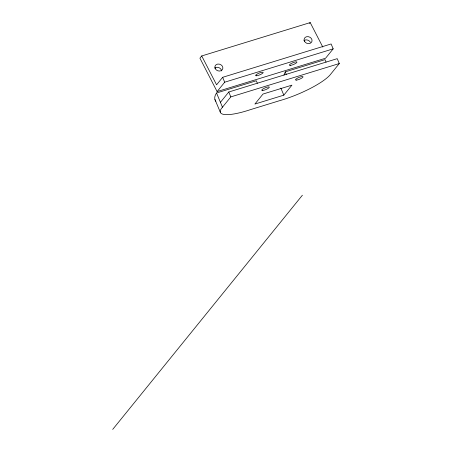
<?xml version="1.0" encoding="UTF-8"?>
<svg xmlns="http://www.w3.org/2000/svg" width="452" height="452" viewBox="0 0 452 452"><rect width="100%" height="100%" fill="white"/><g stroke="black" fill="none" stroke-linecap="round" stroke-linejoin="round"><path stroke-width="0.68" d="M283.952 75.122L285.246 71.868L325.022 59.636L326.056 62.122M201.728 55.952L199.92 58.189L217.101 91.575L325.581 58.223L333.169 48.856L331.13 43.957L222.65 77.309L216.581 84.806L201.728 55.952L310.213 22.6L322.801 47.059M217.101 91.575L224.689 82.207L333.169 48.856M220.423 102.31L228.768 92.005L337.248 58.653L339.288 63.551L330.943 73.857A41.262 9.424 -22.6 0 1 307.433 89.903L302.478 92.236A41.262 9.424 -22.6 0 1 279.263 100.779L250.335 109.678A41.262 9.424 -22.6 0 1 222.463 107.209L216.542 92.988L256.318 80.761L257.352 83.247M222.463 107.209L230.808 96.903L339.288 63.551M309.484 23.493L310.213 22.6M283.816 95.163L291.924 85.151L262.996 94.044L254.888 104.056L283.816 95.163L280.884 88.117M112.712 429.4L302.388 195.213M214.943 99.513L220.277 112.119M285.246 71.868L286.28 74.354M222.65 77.309L224.689 82.207M228.768 92.005L230.808 96.903M214.723 68.054A4.091 3.418 21.6 0 1 218.921 67.659A4.091 3.418 21.6 0 1 221.565 70.907M303.919 40.629A4.091 3.418 21.6 0 1 310.388 42.273M215.847 101.248A41.629 14.317 -19.2 0 1 216.542 92.988M304.45 41.239A4.091 3.418 21.6 0 0 311.36 42.465A4.091 3.418 21.6 0 0 308.383 36.685A4.091 3.418 21.6 0 0 304.45 41.239M215.254 68.664A4.091 3.418 21.6 0 0 222.164 69.89A4.091 3.418 21.6 0 0 219.192 64.105A4.091 3.418 21.6 0 0 215.254 68.664M256.606 75.772A4.091 0.932 -22.6 0 0 263.013 72.885A4.091 0.932 -22.6 0 0 258.578 73.337A4.091 0.932 -22.6 0 0 256.606 75.772M290.353 65.393A4.091 0.932 -22.6 0 0 296.766 62.512A4.091 0.932 -22.6 0 0 292.325 62.964A4.091 0.932 -22.6 0 0 290.353 65.393M296.472 80.094A4.091 0.932 -22.6 0 0 302.885 77.207A4.091 0.932 -22.6 0 0 298.444 77.659A4.091 0.932 -22.6 0 0 296.472 80.094M262.725 90.468A4.091 0.932 -22.6 0 0 269.132 87.586A4.091 0.932 -22.6 0 0 264.697 88.033A4.091 0.932 -22.6 0 0 262.725 90.468"/></g></svg>
